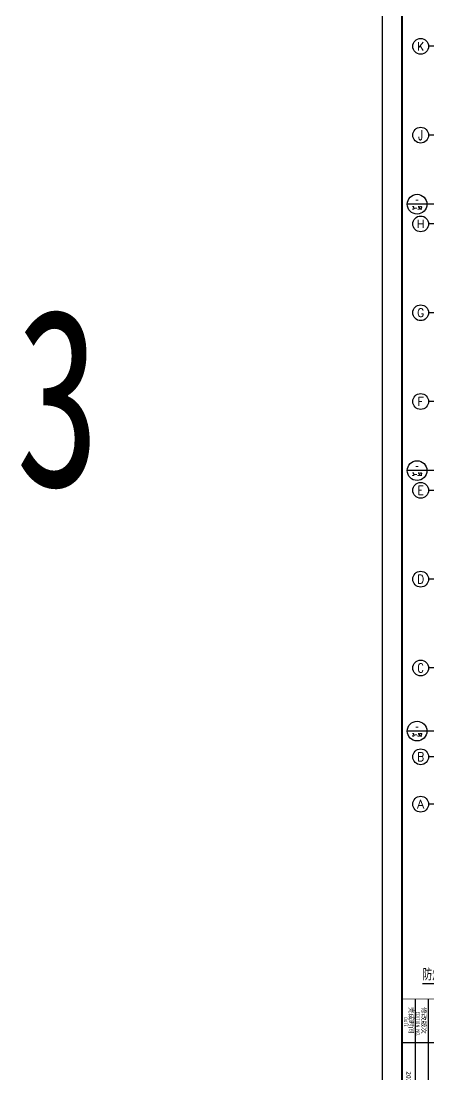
# Model space of a CAD drawing. Extents: x 1840316 to 2045362, y 17308253 to 17931430.
# Drawn here: x 1954905 to 1985902, y 17623196 to 17703294 of the extents above; entities that cross this region are included whole.
import ezdxf
from ezdxf.enums import TextEntityAlignment as Align

# ---------------------------------------------------------------- set-up
doc = ezdxf.new("R2010")
doc.units = 0
doc.header["$LTSCALE"] = 1000
doc.header["$MEASUREMENT"] = 0
for name, color, linetype in [('AXIS_TEXT', 7, 'Continuous'), ('AXIS_外部', 171, 'Continuous'), ('DIM_IDEN', 171, 'Continuous'), ('DIM_SYMB', 165, 'Continuous'), ('PUB_TEXT', 7, 'Continuous'), ('PUB_TITLE', 4, 'Continuous'), ('TK', 4, 'Continuous')]:
    doc.layers.add(name, color=color, linetype=linetype)
doc.styles.add('_TCH_AXIS', font='COMPLEX', dxfattribs={"bigfont": 'GBCBIG'})
doc.styles.add('_TCH_LABEL', font='COMPLEX', dxfattribs={"bigfont": 'GBCBIG'})
doc.styles.add('COMPLEX', font='COMPLEX')
doc.styles.add('HT', font='simhei.ttf', dxfattribs={"width": 0.7})
doc.styles.add('TSSD_REIN', font='tssdeng.shx', dxfattribs={"width": 0.7, "bigfont": 'tssdchn.shx'})
doc.styles.add('图签宋体', font='', dxfattribs={"height": 300})
doc.styles.get('图签宋体').set_extended_font_data('NSimSun')

# ---------------------------------------------------------------- blocks, each defined once
blk = doc.blocks.new('GeYuanFrame_28783010', base_point=(18.76, 4.34))
at = {"layer": 'PUB_TITLE'}
blk.add_lwpolyline([(628.76, 14.34), (628.76, 111.14)], dxfattribs=at)
at = {"layer": 'TK'}
for p, q in [((606.76, 27.58), (676.76, 27.58)), ((606.76, 20.98), (676.76, 20.98)), ((606.76, 14.34), (676.76, 14.34))]:
    blk.add_line(p, q, dxfattribs=at)
blk.add_lwpolyline([(18.76, 424.34), (686.76, 424.34), (686.76, 4.34), (18.76, 4.34), (18.76, 424.34)], dxfattribs=at)
at = {"layer": 'TK', "const_width": 1}
blk.add_lwpolyline([(676.76, 414.34), (43.76, 414.34), (43.76, 14.34), (676.76, 14.34)], close=True, dxfattribs=at)
at = {"layer": 'TK', "const_width": 0.4}
blk.add_lwpolyline([(606.76, 414.34), (606.76, 14.34)], dxfattribs=at)
at = {"layer": 'TK', "style": '图签宋体'}
for s, p in [('修改版次', (610.91, 24.22)), ('完成时间', (610.79, 17.83))]:
    blk.add_text(s, height=2.4, dxfattribs=at).set_placement(p)
at = {"layer": 'TK', "style": 'TSSD_REIN'}
for s, width, p in [('EDITION NO.', 0.8, (613.2, 21.45)), ('DATE', 0.7, (616, 15.26))]:
    blk.add_text(s, height=1.8, dxfattribs=dict(at, width=width)).set_placement(p)
at = {"layer": 'TK', "insert": (652.76, 17.69), "char_height": 2.4, "width": 48, "attachment_point": 5, "style": '图签宋体'}
blk.add_mtext('2020.07.25', dxfattribs=at)
blk = doc.blocks.new('_AXISO')
blk.add_circle((0, 0), 0.5)
at = {"layer": 'AXIS_TEXT', "style": 'COMPLEX', "width": 1.041667}
blk.add_attdef('A', text='', height=0.56, dxfattribs=at).set_placement((-0.25, -0.28), (0.25, -0.28), align=Align.FIT)

msp = doc.modelspace()

# ---------------------------------------------------------------- linework, layer by layer
at = {"layer": 'AXIS_外部'}
for p, q in [((1991873.6, 17701376.7), (1985873.6, 17701376.7)), ((1991873.6, 17694626.7), (1985873.6, 17694626.7)), ((1991873.6, 17687876.7), (1985873.6, 17687876.7)), ((1991873.6, 17681126.7), (1985873.6, 17681126.7)), ((1991873.6, 17674376.7), (1985873.6, 17674376.7)), ((1991873.6, 17667626.7), (1985873.6, 17667626.7)), ((1991873.6, 17660876.7), (1985873.6, 17660876.7)), ((1991873.6, 17654126.7), (1985873.6, 17654126.7)), ((1991873.6, 17647376.7), (1985873.6, 17647376.7)), ((1991873.6, 17643776.7), (1985873.6, 17643776.7))]:
    msp.add_line(p, q, dxfattribs=at)
at = {"layer": 'DIM_IDEN'}
for p, q in [((1985754.5, 17689376.7), (1984254.5, 17689376.7)), ((1988521.6, 17689376.7), (1985754.5, 17689376.7)), ((1985754.5, 17669126.7), (1984254.5, 17669126.7)), ((1988521.6, 17669126.7), (1985754.5, 17669126.7)), ((1985754.5, 17649326.7), (1984254.5, 17649326.7)), ((1988521.6, 17649326.7), (1985754.5, 17649326.7))]:
    msp.add_line(p, q, dxfattribs=at)
for centre in [(1985004.5, 17689376.7), (1985004.5, 17669126.7), (1985004.5, 17649326.7)]:
    msp.add_circle(centre, 750, dxfattribs=at)
at = {"layer": 'DIM_SYMB', "const_width": 105}
msp.add_lwpolyline([(1985406.4, 17630132.3), (1991028.1, 17630132.3)], dxfattribs=at)

# ---------------------------------------------------------------- block references
at = {"xscale": 150, "yscale": 150, "zscale": 150, "rotation": 270}
msp.add_blockref('GeYuanFrame_28783010', (1982361.6, 17717164), dxfattribs=at)
at = {"layer": 'AXIS_外部'}
ref = msp.add_blockref('_AXISO', (1985273.6, 17701376.7), dxfattribs=dict(at, xscale=1200, yscale=1200, zscale=1200))
ref.add_attrib('A', 'K', dxfattribs={"layer": 'AXIS_TEXT', "height": 622.9, "style": '_TCH_AXIS'}).set_placement((1984991.8, 17701065.2), (1985555.4, 17701065.2), align=Align.FIT)
ref = msp.add_blockref('_AXISO', (1985273.6, 17694626.7), dxfattribs=dict(at, xscale=1200, yscale=1200, zscale=1200))
ref.add_attrib('A', 'J', dxfattribs={"layer": 'AXIS_TEXT', "height": 744.1, "style": '_TCH_AXIS'}).set_placement((1985078.7, 17694254.6), (1985468.5, 17694254.6), align=Align.FIT)
ref = msp.add_blockref('_AXISO', (1985273.6, 17687876.7), dxfattribs=dict(at, xscale=1200, yscale=1200, zscale=1200))
ref.add_attrib('A', 'H', dxfattribs={"layer": 'AXIS_TEXT', "height": 608.3, "style": '_TCH_AXIS'}).set_placement((1984983.9, 17687572.5), (1985563.2, 17687572.5), align=Align.FIT)
ref = msp.add_blockref('_AXISO', (1985273.6, 17681126.7), dxfattribs=dict(at, xscale=1200, yscale=1200, zscale=1200))
ref.add_attrib('A', 'G', dxfattribs={"layer": 'AXIS_TEXT', "height": 637.8, "style": '_TCH_AXIS'}).set_placement((1985000.3, 17680807.8), (1985546.9, 17680807.8), align=Align.FIT)
ref = msp.add_blockref('_AXISO', (1985273.6, 17674376.7), dxfattribs=dict(at, xscale=1200, yscale=1200, zscale=1200))
ref.add_attrib('A', 'F', dxfattribs={"layer": 'AXIS_TEXT', "height": 668.2, "style": '_TCH_AXIS'}).set_placement((1985019.1, 17674042.6), (1985528.1, 17674042.6), align=Align.FIT)
ref = msp.add_blockref('_AXISO', (1985273.6, 17667626.7), dxfattribs=dict(at, xscale=1200, yscale=1200, zscale=1200))
ref.add_attrib('A', 'E', dxfattribs={"layer": 'AXIS_TEXT', "height": 668.2, "style": '_TCH_AXIS'}).set_placement((1985019.1, 17667292.6), (1985528.1, 17667292.6), align=Align.FIT)
ref = msp.add_blockref('_AXISO', (1985273.6, 17660876.7), dxfattribs=dict(at, xscale=1200, yscale=1200, zscale=1200))
ref.add_attrib('A', 'D', dxfattribs={"layer": 'AXIS_TEXT', "height": 652.9, "style": '_TCH_AXIS'}).set_placement((1985009.3, 17660550.2), (1985537.9, 17660550.2), align=Align.FIT)
ref = msp.add_blockref('_AXISO', (1985273.6, 17654126.7), dxfattribs=dict(at, xscale=1200, yscale=1200, zscale=1200))
ref.add_attrib('A', 'C', dxfattribs={"layer": 'AXIS_TEXT', "height": 683.5, "style": '_TCH_AXIS'}).set_placement((1985029.5, 17653784.9), (1985517.7, 17653784.9), align=Align.FIT)
ref = msp.add_blockref('_AXISO', (1985273.6, 17647376.7), dxfattribs=dict(at, xscale=1200, yscale=1200, zscale=1200))
ref.add_attrib('A', 'B', dxfattribs={"layer": 'AXIS_TEXT', "height": 652.9, "style": '_TCH_AXIS'}).set_placement((1985009.3, 17647050.2), (1985537.9, 17647050.2), align=Align.FIT)
ref = msp.add_blockref('_AXISO', (1985273.6, 17643776.7), dxfattribs=dict(at, xscale=1200, yscale=1200, zscale=1200))
ref.add_attrib('A', 'A', dxfattribs={"layer": 'AXIS_TEXT', "height": 637.8, "style": '_TCH_AXIS'}).set_placement((1985000.3, 17643457.8), (1985546.9, 17643457.8), align=Align.FIT)

# ---------------------------------------------------------------- texts
at = {"layer": 'PUB_TEXT', "style": '_TCH_LABEL'}
for p, p2 in [((1984617.3, 17688994.7), (1985391.7, 17688994.7)), ((1984617.3, 17668744.7), (1985391.7, 17668744.7)), ((1984617.3, 17648944.7), (1985391.7, 17648944.7))]:
    msp.add_text('3-32', height=208.48, dxfattribs=at).set_placement(p, p2, align=Align.FIT)
at = {"layer": 'PUB_TEXT', "style": '_TCH_LABEL', "width": 0.777778}
for p, p2 in [((1984874, 17689515.5), (1985135, 17689515.5)), ((1984874, 17669265.5), (1985135, 17669265.5)), ((1984874, 17649465.5), (1985135, 17649465.5))]:
    msp.add_text('-', height=391.5, dxfattribs=at).set_placement(p, p2, align=Align.FIT)
at = {"layer": 'PUB_TEXT', "style": 'HT', "width": 0.7}
for s, height, p in [('3', 13519, (1954493.1, 17667931.1)), ('防烟分区示意图', 788.61, (1985406.4, 17630466.3))]:
    msp.add_text(s, height=height, dxfattribs=at).set_placement(p)

doc.saveas('drawing.dxf')
